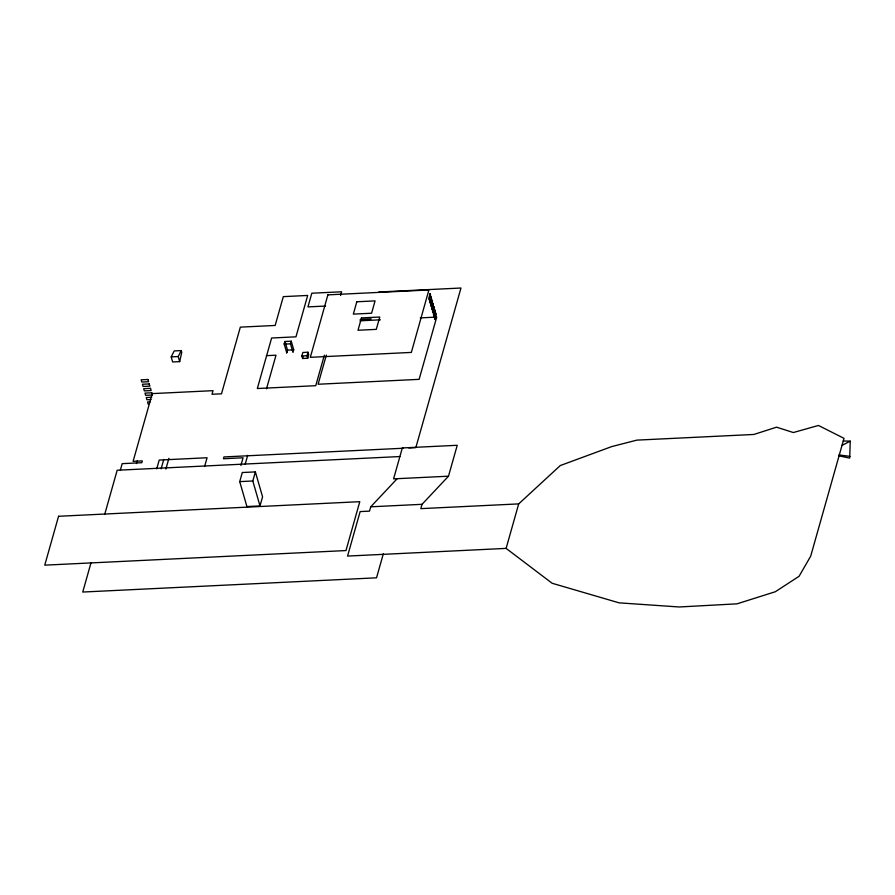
<?xml version="1.0" encoding="UTF-8"?>
<svg xmlns="http://www.w3.org/2000/svg" width="895" height="895" viewBox="0 0 895 895"><rect width="100%" height="100%" fill="white"/><g stroke="black" fill="none" stroke-linecap="round" stroke-linejoin="round"><path stroke-width="1.34" d="M838.794 455.857L849.702 458.083L850.25 441.157L843.269 440.989M179.682 361.625L181.741 352.339L181.226 350.583L174.212 350.929L171.202 356.892L172.668 361.96L179.682 361.625L178.217 356.546L181.226 350.583M91.066 562.597L82.743 592.043L376.538 577.812L383.351 553.714M104.693 514.412L117.178 470.244L399.83 456.551M120.366 470.088L122.179 463.655L141.813 462.693L142.327 460.891L133.098 461.339L152.251 393.61L213.032 390.667L212.014 394.27L221.49 393.811L240.33 327.145L275.168 325.456L283.312 296.637L307.679 295.451L295.976 336.822L271.621 338.008L257.335 388.519L315.745 385.689L324.359 355.203M136.454 463.565L137.203 460.903M156.726 468.846L159.209 460.075L207.081 457.748L204.597 466.53M161.134 468.801L163.763 459.493M165.866 469.069L168.909 458.329M240.9 465.512L243.082 457.792L223.448 458.743L223.963 456.931L403.332 448.238M239.726 481.622L242.288 472.526L255.377 471.9L262.571 496.837L259.998 505.932L246.919 506.559L239.726 481.622L252.804 480.984L255.377 471.9M245.196 464.192L247.714 455.264M266.509 388.788L276.007 355.203L266.453 355.662M293.728 349.811L287.485 350.113L286.724 352.742L287.485 350.113L285.002 341.51L291.244 341.208L293.728 349.811L292.978 352.44L290.495 343.837L291.244 341.208M301.85 355.975L302.846 352.473L307.981 352.227L308.708 354.756L307.723 358.257L302.577 358.503L301.85 355.975L306.996 355.729L307.981 352.227M302.577 358.503L303.081 356.747M340.57 295.507L341.621 291.781L311.807 293.224L307.947 306.907L325.567 306.045M326.339 355.102L318.105 384.246L419.128 379.346L436.726 317.087L420.236 317.893M397.201 478.68L370.743 506.805L369.512 511.134L360.148 511.582L347.562 556.075L506.111 548.389L552.159 583.271L619.116 602.85L679.238 606.978L737.044 603.834L775.327 591.74L799.078 576.29L810.68 556.209L844.007 438.337L818.455 425.461L793.328 432.542L776.569 427.172L753.881 434.455L636.882 440.127L611.777 446.571L560.281 465.545L518.697 503.896L506.111 548.389M448.496 476.196L393.587 478.859L402.325 447.947L457.233 445.285L448.496 476.196L422.026 504.321L420.807 508.64L518.697 503.896M841.938 445.43L850.25 441.157M378.798 292.005L460.97 288.022L415.839 447.634L408.892 447.97M360.193 319.47L371.179 318.933M359.98 320.813L380.386 319.817M290.495 343.837L284.241 344.139L286.724 352.742M171.202 356.892L178.217 356.546M151.702 397.268L146.265 397.537L146.903 399.752L150.987 399.55M150.259 401.833L147.541 401.967L148.178 404.182M370.743 506.805L422.026 504.321M838.939 454.951L849.993 456.361M306.996 355.729L307.723 358.257M252.804 480.984L259.998 505.932M327.883 294.858L310.33 357.318L411.353 352.417L428.895 289.969L327.883 294.858M356.792 301.783L353.335 314.111L371.593 313.228L375.061 300.888L356.792 301.783M361.479 317.915L358.011 330.255L376.28 329.371L379.748 317.031L361.479 317.915M58.567 516.281L44.75 565.159L345.973 550.559L359.79 501.681L58.567 516.281M284.979 341.51L284.241 344.139L285.002 341.51M430.115 293.571L428.772 298.303L429.242 299.937L430.584 295.205L430.115 293.571M431.054 296.838L429.712 301.57L430.193 303.204L431.524 298.471L431.054 296.838M431.994 300.105L430.663 304.837L431.133 306.47L432.475 301.738L431.994 300.105M432.945 303.371L431.603 308.104L432.072 309.737L433.415 305.016L432.945 303.371M433.885 306.649L432.542 311.382L433.023 313.015L434.355 308.283L433.885 306.649M434.825 309.916L433.493 314.648L433.963 316.282L435.306 311.55L434.825 309.916M435.775 313.183L434.433 317.915L434.903 319.549L436.245 314.816L435.775 313.183M147.944 379.491L141.153 379.816L141.79 382.031L148.581 381.706L147.944 379.491M149.23 383.921L142.428 384.246L143.066 386.461L149.868 386.137L149.23 383.921M150.505 388.352L143.703 388.676L144.352 390.891L151.143 390.567L150.505 388.352M151.781 392.782L144.99 393.106L145.628 395.321L152.418 394.997L151.781 392.782"/></g></svg>
